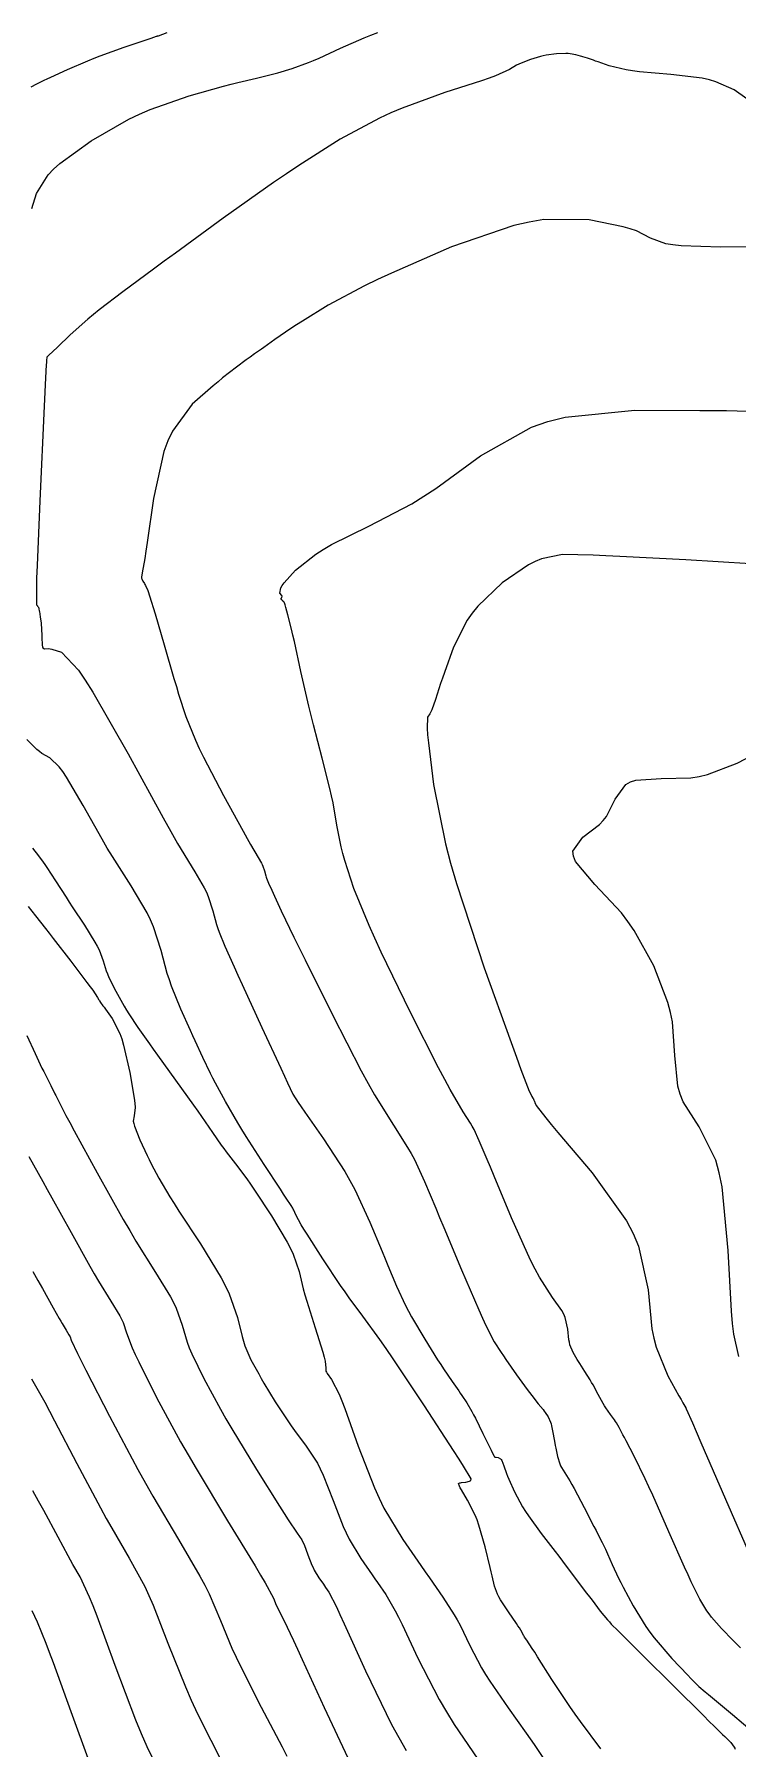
# Model space of a CAD drawing. Header units: metres. Extents: x 837476 to 838477, y 1189012 to 1191014.
# Drawn here: x 838339.2 to 838396.2, y 1189407.2 to 1189546.1 of the extents above; entities that cross this region are included whole.
import ezdxf

# ---------------------------------------------------------------- set-up
doc = ezdxf.new("R2010")
doc.units = ezdxf.units.M
doc.header["$LTSCALE"] = 0.3
doc.layers.add('COTAS 10', color=1, linetype='Continuous')
doc.layers.add('COTAS INT', color=252, linetype='Continuous')

msp = doc.modelspace()

# ---------------------------------------------------------------- linework, layer by layer
at = {"layer": 'COTAS 10'}
for points in [[(838349.895, 1189546.259), (838349.215, 1189545.987), (838349.13, 1189545.969), (838349.111, 1189545.964), (838349.092, 1189545.96), (838349.04, 1189545.947), (838348.612, 1189545.802), (838348.357, 1189545.715), (838348.043, 1189545.607), (838346.416, 1189545.05), (838344.485, 1189544.354), (838343.98, 1189544.159), (838343.487, 1189543.964), (838341.814, 1189543.25), (838340.468, 1189542.635), (838340.182, 1189542.502), (838339.933, 1189542.384), (838339.345, 1189542.094), (838338.871, 1189541.836)], [(838397.22, 1189503.222), (838391.988, 1189503.532), (838386.637, 1189503.812), (838385.482, 1189503.865), (838384.469, 1189503.908), (838381.988, 1189503.977), (838380.291, 1189503.623), (838379.772, 1189503.4), (838379.231, 1189503.123), (838377.1, 1189501.672), (838375.112, 1189499.774), (838374.662, 1189499.215), (838374.256, 1189498.642), (838373.149, 1189496.455), (838372.422, 1189494.42), (838372.255, 1189493.943), (838372.103, 1189493.503), (838371.677, 1189492.228), (838371.378, 1189491.38), (838371.306, 1189491.21), (838371.239, 1189491.068), (838371.037, 1189490.788), (838371.007, 1189489.891), (838371.049, 1189489.361), (838371.113, 1189488.708), (838371.525, 1189485.331), (838372.491, 1189480.514), (838372.905, 1189478.953), (838373.382, 1189477.294), (838375.633, 1189470.482), (838377.813, 1189464.414), (838378.245, 1189463.223), (838378.603, 1189462.245), (838379.277, 1189460.482), (838379.437, 1189460.166), (838379.472, 1189460.1), (838379.502, 1189460.043), (838379.576, 1189459.917), (838379.618, 1189459.853), (838379.638, 1189459.817), (838379.668, 1189459.753), (838379.712, 1189459.647), (838379.73, 1189459.603), (838379.751, 1189459.553), (838379.851, 1189459.317), (838380.616, 1189458.311), (838381.057, 1189457.775), (838381.597, 1189457.127), (838384.377, 1189453.858), (838387.158, 1189449.972), (838387.7, 1189448.936), (838388.142, 1189447.916), (838388.913, 1189444.377), (838389.234, 1189441.224), (838389.393, 1189440.449), (838389.581, 1189439.715), (838390.511, 1189437.418), (838391.42, 1189435.788), (838391.594, 1189435.475), (838391.735, 1189435.222), (838391.968, 1189434.809), (838391.983, 1189434.785), (838391.987, 1189434.777), (838391.992, 1189434.769), (838392.008, 1189434.738), (838392.509, 1189433.592), (838392.818, 1189432.882), (838393.202, 1189432.002), (838395.203, 1189427.401), (838397.222, 1189422.768)], [(838339.005, 1189480.163), (838339.505, 1189479.548), (838339.88, 1189479.046), (838340.021, 1189478.84), (838340.178, 1189478.605), (838340.882, 1189477.516), (838341.734, 1189476.186), (838341.985, 1189475.8), (838342.242, 1189475.406), (838343.226, 1189473.918), (838344.082, 1189472.541), (838344.259, 1189472.217), (838344.41, 1189471.918), (838344.737, 1189471.047), (838344.99, 1189470.237), (838345.095, 1189469.976), (838345.214, 1189469.7), (838345.77, 1189468.572), (838346.443, 1189467.371), (838346.636, 1189467.05), (838346.832, 1189466.733), (838347.565, 1189465.628), (838348.491, 1189464.32), (838348.809, 1189463.876), (838349.154, 1189463.396), (838350.62, 1189461.366), (838352.074, 1189459.34), (838352.412, 1189458.863), (838352.721, 1189458.422), (838353.602, 1189457.134), (838354.312, 1189456.106), (838354.514, 1189455.829), (838354.718, 1189455.556), (838355.474, 1189454.598), (838356.391, 1189453.381), (838356.697, 1189452.944), (838357.026, 1189452.464), (838358.401, 1189450.37), (838359.67, 1189448.231), (838359.931, 1189447.723), (838360.154, 1189447.252), (838360.633, 1189445.853), (838360.969, 1189444.446), (838361.102, 1189443.969), (838361.251, 1189443.455), (838361.934, 1189441.285), (838362.551, 1189439.314), (838362.659, 1189438.926), (838362.74, 1189438.606), (838362.806, 1189438.018), (838362.807, 1189437.79), (838362.848, 1189437.696), (838362.905, 1189437.59), (838363.256, 1189437.097), (838363.871, 1189435.919), (838364.095, 1189435.381), (838364.341, 1189434.75), (838365.425, 1189431.706), (838366.728, 1189428.33), (838367.113, 1189427.49), (838367.509, 1189426.691), (838369.026, 1189424.146), (838370.489, 1189422.045), (838370.852, 1189421.525), (838371.195, 1189421.033), (838372.28, 1189419.478), (838373.203, 1189418.038), (838373.445, 1189417.618), (838373.68, 1189417.188), (838374.478, 1189415.558), (838375.413, 1189413.752), (838375.734, 1189413.212), (838376.082, 1189412.654), (838377.565, 1189410.493), (838379.031, 1189408.453), (838379.369, 1189407.972), (838379.678, 1189407.527), (838380.546, 1189406.22)], [(838338.949, 1189437.168), (838340.013, 1189435.258), (838340.393, 1189434.552), (838340.809, 1189433.77), (838342.622, 1189430.305), (838344.521, 1189426.715), (838344.993, 1189425.853), (838345.442, 1189425.049), (838346.865, 1189422.622), (838348.118, 1189420.319), (838348.458, 1189419.593), (838348.796, 1189418.828), (838349.993, 1189415.749), (838351.41, 1189412.191), (838351.886, 1189411.124), (838352.398, 1189410.022), (838354.553, 1189405.749)]]:
    msp.add_lwpolyline(points, dxfattribs=at)
at = {"layer": 'COTAS INT'}
for points in [[(838338.968, 1189532.023), (838339.35, 1189533.224), (838340.284, 1189534.731), (838340.723, 1189535.187), (838341.241, 1189535.66), (838343.767, 1189537.505), (838346.835, 1189539.253), (838347.694, 1189539.664), (838348.558, 1189540.044), (838351.716, 1189541.152), (838354.49, 1189541.921), (838355.113, 1189542.087), (838355.672, 1189542.232), (838357.166, 1189542.586), (838358.268, 1189542.84), (838358.581, 1189542.921), (838358.897, 1189543.007), (838360.066, 1189543.361), (838361.391, 1189543.847), (838361.807, 1189544.017), (838362.243, 1189544.203), (838363.991, 1189545.002), (838365.91, 1189545.85), (838366.454, 1189546.067), (838367.003, 1189546.276)], [(838396.912, 1189540.903), (838395.898, 1189541.618), (838394.417, 1189542.291), (838393.886, 1189542.436), (838393.301, 1189542.562), (838390.751, 1189542.866), (838388.225, 1189543.088), (838387.655, 1189543.161), (838387.142, 1189543.241), (838385.757, 1189543.572), (838384.869, 1189543.89), (838384.668, 1189543.96), (838384.488, 1189544.022), (838383.998, 1189544.184), (838383.636, 1189544.296), (838383.535, 1189544.328), (838383.434, 1189544.359), (838383.066, 1189544.472), (838382.601, 1189544.551), (838382.438, 1189544.561), (838382.261, 1189544.565), (838381.501, 1189544.536), (838380.656, 1189544.43), (838380.425, 1189544.386), (838380.197, 1189544.335), (838379.384, 1189544.096), (838378.634, 1189543.799), (838378.445, 1189543.711), (838378.264, 1189543.62), (838377.675, 1189543.273), (838376.548, 1189542.765), (838376.027, 1189542.574), (838375.415, 1189542.36), (838372.452, 1189541.404), (838368.987, 1189540.155), (838368.06, 1189539.756), (838367.145, 1189539.335), (838363.957, 1189537.621), (838360.618, 1189535.507), (838359.609, 1189534.833), (838358.563, 1189534.121), (838354.479, 1189531.229), (838350.599, 1189528.402), (838349.682, 1189527.731), (838348.832, 1189527.108), (838346.331, 1189525.26), (838344.428, 1189523.791), (838343.956, 1189523.408), (838343.507, 1189523.034), (838342.083, 1189521.766), (838341.044, 1189520.782), (838340.667, 1189520.424), (838340.343, 1189520.117), (838340.262, 1189520.041), (838340.244, 1189520.024), (838340.228, 1189520.009), (838340.187, 1189519.969), (838340.153, 1189519.697), (838340.142, 1189519.535), (838340.129, 1189519.335), (838340.076, 1189518.301), (838339.969, 1189515.994), (838339.616, 1189508.333), (838339.39, 1189503.07), (838339.353, 1189502.058), (838339.328, 1189501.241), (838339.332, 1189499.901), (838339.401, 1189499.828), (838339.417, 1189499.809), (838339.432, 1189499.791), (838339.476, 1189499.732), (838339.506, 1189499.673), (838339.514, 1189499.654), (838339.52, 1189499.635), (838339.539, 1189499.558), (838339.565, 1189499.409), (838339.576, 1189499.344), (838339.651, 1189498.914), (838339.713, 1189498.408), (838339.725, 1189498.237), (838339.736, 1189498.054), (838339.761, 1189497.282), (838339.803, 1189496.615), (838339.826, 1189496.497), (838339.853, 1189496.408), (838339.989, 1189496.327), (838340.3, 1189496.35), (838340.438, 1189496.327), (838340.597, 1189496.29), (838341.357, 1189496.05), (838342.736, 1189494.59), (838343.286, 1189493.785), (838343.908, 1189492.805), (838346.759, 1189487.818), (838349.612, 1189482.628), (838350.234, 1189481.52), (838350.784, 1189480.555), (838352.164, 1189478.262), (838352.942, 1189476.949), (838353.112, 1189476.602), (838353.262, 1189476.262), (838353.638, 1189475.096), (838353.935, 1189473.977), (838354.035, 1189473.667), (838354.143, 1189473.357), (838354.597, 1189472.237), (838355.367, 1189470.543), (838355.674, 1189469.87), (838356.022, 1189469.11), (838357.62, 1189465.629), (838359.136, 1189462.333), (838359.433, 1189461.689), (838359.677, 1189461.161), (838360.113, 1189460.225), (838360.55, 1189459.563), (838360.795, 1189459.208), (838361.093, 1189458.778), (838362.617, 1189456.605), (838364.332, 1189453.955), (838364.752, 1189453.225), (838365.147, 1189452.495), (838366.375, 1189449.872), (838367.357, 1189447.482), (838367.597, 1189446.9), (838367.824, 1189446.352), (838368.531, 1189444.661), (838369.256, 1189443.112), (838369.495, 1189442.654), (838369.75, 1189442.184), (838370.809, 1189440.381), (838371.859, 1189438.706), (838372.109, 1189438.317), (838372.341, 1189437.96), (838373.033, 1189436.941), (838373.565, 1189436.185), (838373.697, 1189435.994), (838373.823, 1189435.811), (838374.221, 1189435.217), (838374.638, 1189434.507), (838374.775, 1189434.251), (838374.922, 1189433.969), (838375.531, 1189432.738), (838376.078, 1189431.603), (838376.185, 1189431.382), (838376.273, 1189431.202), (838376.431, 1189430.889), (838376.459, 1189430.85), (838376.465, 1189430.842), (838376.47, 1189430.835), (838376.483, 1189430.822), (838376.531, 1189430.815), (838376.557, 1189430.812), (838376.59, 1189430.809), (838376.758, 1189430.797), (838376.954, 1189430.684), (838377.005, 1189430.618), (838377.053, 1189430.537), (838377.215, 1189430.12), (838377.442, 1189429.481), (838377.531, 1189429.26), (838377.632, 1189429.02), (838378.093, 1189427.996), (838378.751, 1189426.781), (838378.976, 1189426.421), (838379.219, 1189426.051), (838380.254, 1189424.63), (838381.38, 1189423.171), (838381.681, 1189422.777), (838381.978, 1189422.387), (838383.013, 1189421.017), (838383.937, 1189419.791), (838384.164, 1189419.492), (838384.378, 1189419.211), (838385.047, 1189418.345), (838385.625, 1189417.64), (838385.781, 1189417.461), (838385.936, 1189417.289), (838386.484, 1189416.726), (838387.501, 1189415.728), (838387.951, 1189415.282), (838388.475, 1189414.763), (838390.976, 1189412.275), (838393.4, 1189409.864), (838393.875, 1189409.395), (838394.264, 1189409.01), (838394.961, 1189408.336), (838395.148, 1189408.165), (838395.217, 1189408.098), (838395.292, 1189408.023), (838395.624, 1189407.681), (838395.904, 1189407.319), (838395.947, 1189407.232), (838395.974, 1189407.15)], [(838398.077, 1189528.904), (838394.794, 1189528.881), (838391.598, 1189528.995), (838390.934, 1189529.066), (838390.366, 1189529.154), (838389.11, 1189529.619), (838387.966, 1189530.196), (838387.468, 1189530.356), (838386.891, 1189530.516), (838384.152, 1189531.093), (838380.461, 1189531.108), (838379.284, 1189530.914), (838378.039, 1189530.633), (838372.984, 1189528.899), (838368.107, 1189526.778), (838366.976, 1189526.252), (838365.939, 1189525.753), (838362.984, 1189524.174), (838360.898, 1189522.893), (838360.409, 1189522.583), (838359.959, 1189522.292), (838358.653, 1189521.4), (838357.761, 1189520.754), (838357.571, 1189520.617), (838357.407, 1189520.499), (838357.022, 1189520.225), (838356.661, 1189519.968), (838356.511, 1189519.861), (838356.34, 1189519.737), (838355.546, 1189519.161), (838354.43, 1189518.287), (838354.057, 1189517.977), (838353.656, 1189517.636), (838351.973, 1189516.157), (838350.355, 1189513.966), (838349.994, 1189513.176), (838349.67, 1189512.306), (838348.816, 1189508.504), (838348.308, 1189504.953), (838348.202, 1189504.241), (838348.112, 1189503.647), (838347.915, 1189502.485), (838347.862, 1189502.141), (838347.863, 1189502.064), (838347.87, 1189501.994), (838347.952, 1189501.805), (838348.09, 1189501.607), (838348.133, 1189501.531), (838348.177, 1189501.446), (838348.354, 1189501.063), (838348.674, 1189500.116), (838348.809, 1189499.675), (838348.964, 1189499.157), (838349.692, 1189496.641), (838350.483, 1189493.912), (838350.678, 1189493.26), (838350.863, 1189492.652), (838351.444, 1189490.831), (838352.227, 1189488.921), (838352.539, 1189488.258), (838352.892, 1189487.535), (838354.511, 1189484.44), (838356.091, 1189481.552), (838356.419, 1189480.961), (838356.7, 1189480.461), (838357.319, 1189479.406), (838357.586, 1189478.956), (838357.644, 1189478.837), (838357.695, 1189478.721), (838357.824, 1189478.322), (838357.925, 1189477.939), (838357.959, 1189477.833), (838357.996, 1189477.727), (838358.151, 1189477.344), (838358.415, 1189476.765), (838358.52, 1189476.535), (838358.639, 1189476.274), (838359.186, 1189475.084), (838360.209, 1189472.947), (838360.628, 1189472.091), (838361.107, 1189471.12), (838363.328, 1189466.656), (838365.671, 1189462.113), (838366.227, 1189461.091), (838366.743, 1189460.173), (838368.27, 1189457.709), (838369.427, 1189455.921), (838369.711, 1189455.428), (838369.977, 1189454.936), (838370.806, 1189453.166), (838371.704, 1189450.993), (838372.016, 1189450.247), (838372.354, 1189449.438), (838373.8, 1189445.995), (838375.193, 1189442.755), (838375.498, 1189442.074), (838375.767, 1189441.487), (838376.448, 1189440.147), (838376.998, 1189439.297), (838377.186, 1189439.018), (838377.389, 1189438.721), (838378.251, 1189437.493), (838379.107, 1189436.31), (838379.307, 1189436.042), (838379.491, 1189435.799), (838380.021, 1189435.136), (838380.403, 1189434.671), (838380.493, 1189434.553), (838380.577, 1189434.44), (838380.824, 1189434.069), (838381.01, 1189433.648), (838381.056, 1189433.503), (838381.099, 1189433.346), (838381.233, 1189432.676), (838381.358, 1189431.943), (838381.396, 1189431.747), (838381.434, 1189431.553), (838381.584, 1189430.873), (838381.769, 1189430.267), (838381.83, 1189430.119), (838381.895, 1189429.98), (838382.164, 1189429.547), (838382.585, 1189428.888), (838382.746, 1189428.606), (838382.926, 1189428.28), (838383.734, 1189426.744), (838384.528, 1189425.199), (838384.698, 1189424.868), (838384.847, 1189424.579), (838385.206, 1189423.885), (838385.464, 1189423.358), (838385.549, 1189423.175), (838385.64, 1189422.975), (838386.02, 1189422.12), (838386.533, 1189421.018), (838386.708, 1189420.664), (838386.899, 1189420.289), (838387.707, 1189418.755), (838388.738, 1189417.086), (838389.069, 1189416.625), (838389.42, 1189416.164), (838390.851, 1189414.506), (838392.133, 1189413.149), (838392.391, 1189412.878), (838392.606, 1189412.653), (838393.03, 1189412.221), (838393.537, 1189411.792), (838393.805, 1189411.569), (838394.128, 1189411.301), (838395.756, 1189409.96), (838397.537, 1189408.454)], [(838396.418, 1189415.366), (838396.115, 1189415.66), (838395.824, 1189415.946), (838394.872, 1189416.921), (838394.07, 1189417.85), (838393.874, 1189418.108), (838393.688, 1189418.367), (838393.11, 1189419.302), (838392.419, 1189420.71), (838392.162, 1189421.265), (838391.877, 1189421.893), (838390.611, 1189424.76), (838389.295, 1189427.73), (838388.979, 1189428.422), (838388.683, 1189429.058), (838387.788, 1189430.885), (838387.14, 1189432.13), (838387, 1189432.399), (838386.878, 1189432.635), (838386.579, 1189433.213), (838386.356, 1189433.597), (838386.282, 1189433.711), (838386.203, 1189433.828), (838385.869, 1189434.276), (838385.492, 1189434.81), (838385.385, 1189434.981), (838385.276, 1189435.161), (838384.874, 1189435.895), (838384.458, 1189436.667), (838384.341, 1189436.871), (838384.223, 1189437.071), (838383.789, 1189437.76), (838383.376, 1189438.399), (838383.27, 1189438.568), (838383.169, 1189438.734), (838382.839, 1189439.303), (838382.588, 1189439.923), (838382.537, 1189440.121), (838382.494, 1189440.331), (838382.407, 1189441.182), (838382.199, 1189442.138), (838382.079, 1189442.413), (838381.933, 1189442.693), (838381.182, 1189443.743), (838380.109, 1189445.391), (838379.76, 1189446.048), (838379.388, 1189446.792), (838377.857, 1189450.207), (838376.434, 1189453.589), (838376.131, 1189454.313), (838375.866, 1189454.944), (838375.237, 1189456.459), (838374.808, 1189457.376), (838374.669, 1189457.631), (838374.523, 1189457.887), (838373.923, 1189458.813), (838372.866, 1189460.621), (838372.432, 1189461.432), (838371.935, 1189462.377), (838369.63, 1189466.913), (838367.284, 1189471.741), (838366.762, 1189472.87), (838366.295, 1189473.909), (838365.07, 1189476.913), (838364.334, 1189479.169), (838364.175, 1189479.737), (838364.036, 1189480.28), (838363.697, 1189482.034), (838363.384, 1189483.836), (838363.262, 1189484.409), (838363.123, 1189485.014), (838362.494, 1189487.464), (838361.786, 1189490.159), (838361.598, 1189490.918), (838361.414, 1189491.682), (838360.78, 1189494.487), (838360.247, 1189496.917), (838360.127, 1189497.445), (838360.019, 1189497.911), (838359.728, 1189499.068), (838359.556, 1189499.674), (838359.522, 1189499.792), (838359.494, 1189499.887), (838359.445, 1189500.051), (838359.432, 1189500.075), (838359.42, 1189500.091), (838359.391, 1189500.125), (838359.347, 1189500.174), (838359.331, 1189500.192), (838359.314, 1189500.212), (838359.238, 1189500.298), (838359.184, 1189500.388), (838359.18, 1189500.41), (838359.182, 1189500.43), (838359.228, 1189500.494), (838359.252, 1189500.581), (838359.239, 1189500.617), (838359.218, 1189500.659), (838359.072, 1189500.849), (838359.144, 1189501.27), (838359.261, 1189501.456), (838359.419, 1189501.672), (838360.341, 1189502.705), (838361.977, 1189503.999), (838362.586, 1189504.38), (838363.262, 1189504.771), (838366.268, 1189506.265), (838369.756, 1189508.088), (838370.736, 1189508.686), (838371.722, 1189509.324), (838375.335, 1189511.965), (838379.475, 1189514.3), (838380.793, 1189514.746), (838382.185, 1189515.104), (838387.836, 1189515.673), (838393.103, 1189515.654), (838394.254, 1189515.642), (838395.272, 1189515.628), (838397.836, 1189515.552)], [(838385.089, 1189407.181), (838383.438, 1189409.381), (838383.004, 1189409.99), (838382.579, 1189410.6), (838381.124, 1189412.802), (838379.965, 1189414.629), (838379.726, 1189415.002), (838379.523, 1189415.317), (838379.087, 1189415.973), (838378.905, 1189416.238), (838378.862, 1189416.307), (838378.823, 1189416.373), (838378.708, 1189416.595), (838378.482, 1189416.977), (838378.373, 1189417.145), (838378.244, 1189417.34), (838377.607, 1189418.266), (838376.964, 1189419.258), (838376.831, 1189419.495), (838376.716, 1189419.715), (838376.465, 1189420.371), (838376.273, 1189421.191), (838376.196, 1189421.514), (838376.109, 1189421.879), (838375.708, 1189423.544), (838375.206, 1189425.303), (838375.055, 1189425.727), (838374.899, 1189426.123), (838374.291, 1189427.329), (838373.785, 1189428.162), (838373.693, 1189428.324), (838373.622, 1189428.457), (838373.541, 1189428.687), (838373.666, 1189428.726), (838373.724, 1189428.737), (838373.794, 1189428.748), (838374.133, 1189428.79), (838374.449, 1189428.859), (838374.504, 1189428.888), (838374.545, 1189428.92), (838374.576, 1189429.069), (838373.958, 1189430.079), (838373.591, 1189430.654), (838373.138, 1189431.357), (838370.792, 1189434.962), (838368.262, 1189438.78), (838367.693, 1189439.617), (838367.181, 1189440.358), (838365.807, 1189442.24), (838364.698, 1189443.718), (838364.353, 1189444.204), (838363.992, 1189444.725), (838362.551, 1189446.884), (838361.272, 1189448.88), (838361.014, 1189449.298), (838360.796, 1189449.656), (838360.354, 1189450.462), (838360.193, 1189450.833), (838360.152, 1189450.918), (838360.114, 1189450.994), (838359.991, 1189451.203), (838359.588, 1189451.808), (838359.374, 1189452.133), (838359.114, 1189452.527), (838357.805, 1189454.52), (838356.347, 1189456.789), (838355.995, 1189457.356), (838355.664, 1189457.897), (838354.654, 1189459.632), (838353.847, 1189461.129), (838353.644, 1189461.52), (838353.451, 1189461.901), (838352.828, 1189463.193), (838352.211, 1189464.543), (838352.022, 1189464.961), (838351.824, 1189465.397), (838351.042, 1189467.13), (838350.29, 1189468.986), (838350.111, 1189469.5), (838349.945, 1189470.014), (838349.453, 1189471.869), (838348.829, 1189473.803), (838348.58, 1189474.366), (838348.299, 1189474.941), (838347.009, 1189477.119), (838345.499, 1189479.488), (838345.078, 1189480.183), (838344.656, 1189480.896), (838343.125, 1189483.615), (838341.774, 1189485.932), (838341.465, 1189486.393), (838341.185, 1189486.775), (838340.412, 1189487.498), (838339.769, 1189487.855), (838339.571, 1189488.005), (838339.365, 1189488.177), (838338.546, 1189488.987)], [(838396.273, 1189438.962), (838395.867, 1189440.777), (838395.771, 1189441.634), (838395.682, 1189442.644), (838395.42, 1189447.572), (838394.927, 1189452.713), (838394.692, 1189453.858), (838394.415, 1189454.882), (838393.061, 1189457.572), (838391.768, 1189459.617), (838391.529, 1189460.234), (838391.342, 1189460.874), (838391.096, 1189463.366), (838390.891, 1189466.082), (838390.729, 1189466.863), (838390.522, 1189467.656), (838389.396, 1189470.624), (838387.795, 1189473.489), (838387.289, 1189474.218), (838386.756, 1189474.919), (838384.602, 1189477.215), (838383.035, 1189479.09), (838382.871, 1189479.525), (838382.823, 1189479.924), (838383.629, 1189481.059), (838384.986, 1189482.078), (838385.287, 1189482.404), (838385.555, 1189482.748), (838386.255, 1189484.15), (838387.122, 1189485.333), (838387.496, 1189485.539), (838387.928, 1189485.694), (838389.974, 1189485.816), (838392.393, 1189485.872), (838393.061, 1189485.986), (838393.727, 1189486.142), (838396.128, 1189487.058), (838398.116, 1189488.096)], [(838338.676, 1189475.451), (838339.26, 1189474.699), (838340.082, 1189473.653), (838340.377, 1189473.273), (838340.7, 1189472.854), (838342.112, 1189471.015), (838343.421, 1189469.29), (838343.68, 1189468.943), (838343.895, 1189468.652), (838344.297, 1189468.074), (838344.402, 1189467.884), (838344.428, 1189467.839), (838344.454, 1189467.796), (838344.538, 1189467.666), (838344.728, 1189467.401), (838344.82, 1189467.273), (838344.93, 1189467.121), (838345.468, 1189466.377), (838346.086, 1189465.159), (838346.245, 1189464.709), (838346.399, 1189464.209), (838346.913, 1189461.997), (838347.257, 1189459.918), (838347.304, 1189459.502), (838347.33, 1189459.156), (838347.249, 1189458.483), (838347.188, 1189458.051), (838347.227, 1189457.857), (838347.29, 1189457.63), (838347.72, 1189456.539), (838348.314, 1189455.268), (838348.481, 1189454.928), (838348.649, 1189454.592), (838349.264, 1189453.423), (838350.157, 1189451.916), (838350.501, 1189451.368), (838350.886, 1189450.763), (838352.627, 1189448.108), (838354.312, 1189445.349), (838354.662, 1189444.68), (838354.962, 1189444.052), (838355.627, 1189442.122), (838356, 1189440.586), (838356.116, 1189440.206), (838356.239, 1189439.844), (838356.728, 1189438.701), (838357.351, 1189437.56), (838357.558, 1189437.201), (838357.779, 1189436.823), (838358.701, 1189435.301), (838359.703, 1189433.749), (838359.975, 1189433.352), (838360.245, 1189432.969), (838361.201, 1189431.705), (838362.108, 1189430.318), (838362.347, 1189429.857), (838362.582, 1189429.364), (838363.385, 1189427.305), (838364.199, 1189425.198), (838364.439, 1189424.674), (838364.686, 1189424.175), (838365.633, 1189422.587), (838366.546, 1189421.276), (838366.772, 1189420.952), (838366.986, 1189420.645), (838367.664, 1189419.674), (838368.426, 1189418.361), (838368.694, 1189417.837), (838368.986, 1189417.243), (838370.249, 1189414.521), (838371.979, 1189411.165), (838372.566, 1189410.172), (838373.2, 1189409.151), (838375.882, 1189405.233)], [(838338.552, 1189464.975), (838339.241, 1189463.521), (838339.786, 1189462.352), (838339.924, 1189462.064), (838340.057, 1189461.792), (838340.49, 1189460.937), (838340.836, 1189460.269), (838340.914, 1189460.115), (838340.984, 1189459.974), (838341.174, 1189459.577), (838341.732, 1189458.512), (838342.035, 1189457.949), (838342.401, 1189457.271), (838344.26, 1189453.856), (838346.371, 1189450.08), (838346.898, 1189449.174), (838347.399, 1189448.328), (838348.999, 1189445.778), (838350.199, 1189443.812), (838350.449, 1189443.335), (838350.663, 1189442.887), (838351.136, 1189441.513), (838351.552, 1189440.128), (838351.73, 1189439.673), (838351.935, 1189439.188), (838352.902, 1189437.181), (838354.254, 1189434.707), (838354.701, 1189433.927), (838355.181, 1189433.107), (838357.181, 1189429.805), (838359.03, 1189426.844), (838359.415, 1189426.239), (838359.744, 1189425.727), (838360.477, 1189424.654), (838360.838, 1189424.102), (838360.933, 1189423.919), (838361.026, 1189423.723), (838361.346, 1189422.905), (838361.669, 1189422.067), (838361.765, 1189421.858), (838361.863, 1189421.66), (838362.239, 1189421.029), (838362.603, 1189420.507), (838362.693, 1189420.378), (838362.778, 1189420.256), (838363.047, 1189419.871), (838363.648, 1189418.683), (838363.943, 1189418.056), (838364.293, 1189417.298), (838366.019, 1189413.484), (838368.12, 1189409.159), (838368.706, 1189408.08), (838369.294, 1189407.052)], [(838338.712, 1189455.175), (838339.851, 1189453.158), (838340.213, 1189452.509), (838340.594, 1189451.82), (838342.138, 1189449.008), (838343.653, 1189446.289), (838344.016, 1189445.659), (838344.354, 1189445.083), (838345.37, 1189443.448), (838346.087, 1189442.275), (838346.236, 1189441.99), (838346.363, 1189441.723), (838346.646, 1189440.903), (838347.105, 1189439.669), (838347.344, 1189439.141), (838347.632, 1189438.532), (838349.075, 1189435.661), (838351.027, 1189432.06), (838351.636, 1189430.992), (838352.274, 1189429.892), (838354.825, 1189425.661), (838357.064, 1189422.001), (838357.506, 1189421.261), (838357.871, 1189420.639), (838358.546, 1189419.382), (838358.778, 1189418.815), (838358.864, 1189418.629), (838358.96, 1189418.429), (838359.382, 1189417.602), (838360.178, 1189415.963), (838360.509, 1189415.251), (838360.888, 1189414.427), (838362.653, 1189410.521), (838364.582, 1189406.441)], [(838339.041, 1189445.858), (838339.454, 1189445.131), (838339.816, 1189444.493), (838340.694, 1189442.922), (838341.185, 1189442.04), (838341.302, 1189441.835), (838341.412, 1189441.649), (838341.742, 1189441.118), (838341.974, 1189440.738), (838342.022, 1189440.646), (838342.064, 1189440.559), (838342.155, 1189440.293), (838342.658, 1189439.21), (838342.958, 1189438.609), (838343.329, 1189437.876), (838345.249, 1189434.141), (838347.552, 1189429.816), (838348.165, 1189428.712), (838348.766, 1189427.648), (838350.845, 1189424.141), (838352.591, 1189421.16), (838352.982, 1189420.427), (838353.333, 1189419.734), (838354.269, 1189417.566), (838355.186, 1189415.33), (838355.525, 1189414.595), (838355.901, 1189413.809), (838357.566, 1189410.55), (838359.247, 1189407.335), (838359.632, 1189406.577)], [(838349.955, 1189403.933), (838348.309, 1189407.34), (838347.851, 1189408.399), (838347.39, 1189409.509), (838345.716, 1189413.933), (838344.258, 1189417.923), (838343.934, 1189418.759), (838343.644, 1189419.478), (838342.885, 1189421.102), (838342.287, 1189422.122), (838342.099, 1189422.46), (838341.9, 1189422.822), (838341.102, 1189424.331), (838339.937, 1189426.478), (838339.507, 1189427.243), (838339.031, 1189428.081)], [(838338.97, 1189418.388), (838339.387, 1189417.477), (838340.098, 1189415.745), (838340.376, 1189415.011), (838340.689, 1189414.168), (838342.116, 1189410.207), (838343.622, 1189406.119)]]:
    msp.add_lwpolyline(points, dxfattribs=at)

doc.saveas('drawing.dxf')
